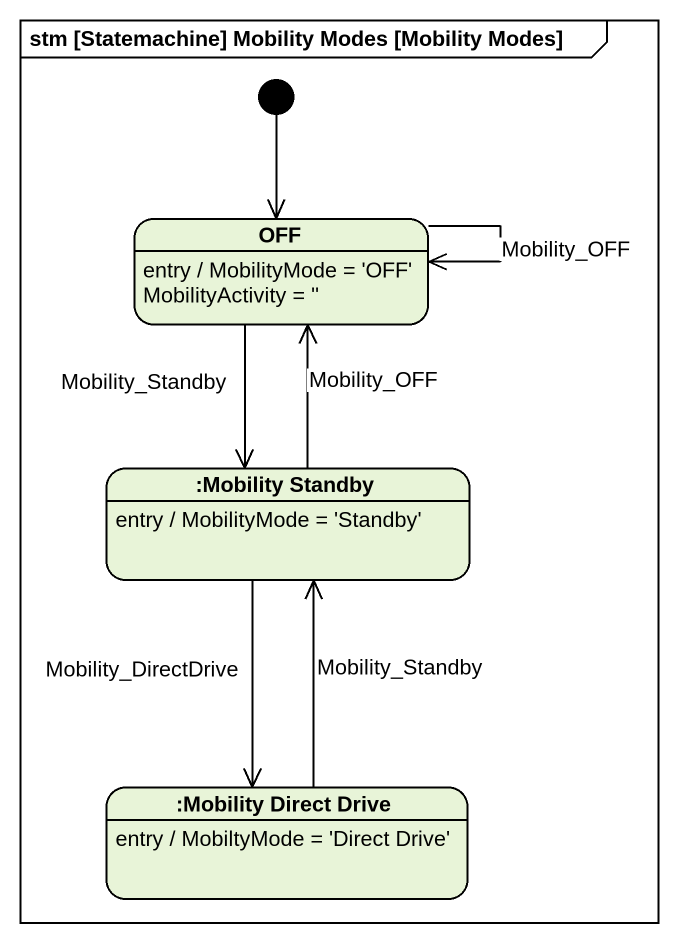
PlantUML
@startuml
mainframe stm [Statemachine] Mobility Modes [Mobility Modes]
hide empty description
state OFF
OFF : entry / MobilityMode = 'OFF' MobilityActivity = ''
state ":Mobility Standby" as Mobility_Standby
Mobility_Standby : entry / MobilityMode = 'Standby'
state ":Mobility Direct Drive" as Mobility_Direct_Drive
Mobility_Direct_Drive : entry / MobiltyMode = 'Direct Drive'
[*] --> OFF
OFF --> OFF : Mobility_OFF
OFF --> Mobility_Standby : Mobility_Standby
Mobility_Standby -up-> OFF : Mobility_OFF
Mobility_Standby --> Mobility_Direct_Drive : Mobility_DirectDrive
Mobility_Direct_Drive -up-> Mobility_Standby : Mobility_Standby
@enduml
